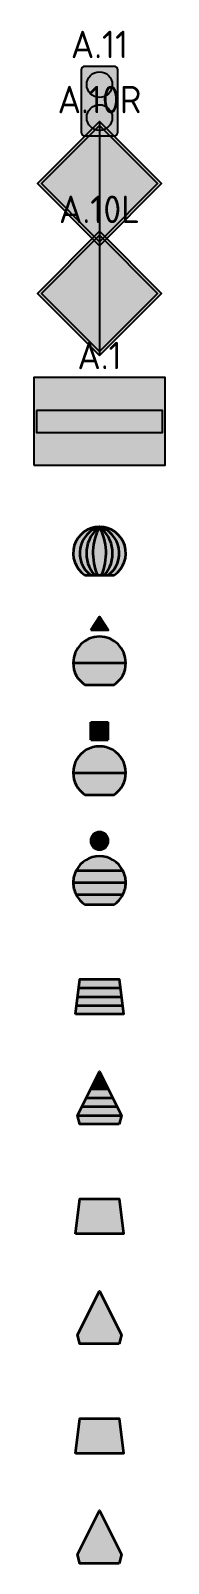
# Model space of a CAD drawing. Header units: metres. Extents: x -13 to 18, y 0 to 1289.
# Drawn here: x -6 to 6, y 0 to 139.6 of the extents above; entities that cross this region are included whole.
import ezdxf
from ezdxf.enums import TextEntityAlignment as Align

# ---------------------------------------------------------------- set-up
doc = ezdxf.new("R2010")
doc.units = ezdxf.units.M
doc.styles.add('NLCS-ISO', font='NLCS-ISO.ttf')

# ---------------------------------------------------------------- blocks, each defined once
blk = doc.blocks.new('SVV-MARKERING_BETONNING_BYZONDER_LINKS-SO')
at = {"linetype": 'Continuous', "lineweight": 35}
h = blk.add_hatch(color=40, dxfattribs=at)
h.dxf.hatch_style = 1
h.paths.add_polyline_path([(1.8, 0), (-1.8, 0), (-2, 0.8), (0, 4.8), (2, 0.8)])
at = {"color": 40, "linetype": 'Continuous', "lineweight": 35, "flags": 128}
blk.add_lwpolyline([(1.8, 0), (-1.8, 0), (-2, 0.8), (0, 4.8), (2, 0.8)], close=True, dxfattribs=at)
blk = doc.blocks.new('SVV-MARKERING_BETONNING_BYZONDER_RECHTS-SO')
at = {"linetype": 'Continuous', "lineweight": 35}
h = blk.add_hatch(color=40, dxfattribs=at)
h.dxf.hatch_style = 1
h.paths.add_polyline_path([(-2.2, 0), (-1.8, 3.2), (1.8, 3.2), (2.2, 0)])
at = {"color": 40, "linetype": 'Continuous', "lineweight": 35, "flags": 128}
blk.add_lwpolyline([(-2.2, 0), (-1.8, 3.2), (1.8, 3.2), (2.2, 0)], close=True, dxfattribs=at)
blk = doc.blocks.new('SVV-MARKERING_BETONNING_HOOFD_LINKS-SO')
at = {"linetype": 'Continuous', "lineweight": 35}
h = blk.add_hatch(color=107, dxfattribs=at)
h.dxf.hatch_style = 1
h.paths.add_polyline_path([(1.8, 0), (-1.8, 0), (-2, 0.8), (0, 4.8), (2, 0.8)])
at = {"color": 107, "linetype": 'Continuous', "lineweight": 35, "flags": 128}
blk.add_lwpolyline([(1.8, 0), (-1.8, 0), (-2, 0.8), (0, 4.8), (2, 0.8)], close=True, dxfattribs=at)
blk = doc.blocks.new('SVV-MARKERING_BETONNING_HOOFD_RECHTS-SO')
at = {"linetype": 'Continuous', "lineweight": 35}
h = blk.add_hatch(color=22, dxfattribs=at)
h.dxf.hatch_style = 1
h.paths.add_polyline_path([(-2.2, 0), (-1.8, 3.2), (1.8, 3.2), (2.2, 0)])
at = {"color": 22, "linetype": 'Continuous', "lineweight": 35, "flags": 128}
blk.add_lwpolyline([(-2.2, 0), (-1.8, 3.2), (1.8, 3.2), (2.2, 0)], close=True, dxfattribs=at)
blk = doc.blocks.new('SVV-MARKERING_BETONNING_RECREATIE_LINKS-SO')
at = {"linetype": 'Continuous', "lineweight": 35}
h = blk.add_hatch(color=107, dxfattribs=at)
h.dxf.hatch_style = 1
h.paths.add_polyline_path([(0.4, 4), (0, 4.8), (-0.4, 4)])
h = blk.add_hatch(color=107, dxfattribs=at)
h.dxf.hatch_style = 1
h.paths.add_polyline_path([(1.2, 2.4), (0.8, 3.2), (-0.8, 3.2), (-1.2, 2.4)])
h = blk.add_hatch(color=7)
h.dxf.hatch_style = 1
h.paths.add_polyline_path([(0.8, 3.2), (0.4, 4), (-0.4, 4), (-0.8, 3.2)])
h = blk.add_hatch(color=107, dxfattribs=at)
h.dxf.hatch_style = 1
h.paths.add_polyline_path([(2, 0.8), (1.6, 1.6), (-1.6, 1.6), (-2, 0.8)])
h = blk.add_hatch(color=7)
h.dxf.hatch_style = 1
h.paths.add_polyline_path([(-1.2, 2.4), (-1.6, 1.6), (1.6, 1.6), (1.2, 2.4)])
h = blk.add_hatch(color=7)
h.dxf.hatch_style = 1
h.paths.add_polyline_path([(1.8, 0), (2, 0.8), (-2, 0.8), (-1.8, 0)])
at = {"color": 107, "linetype": 'Continuous', "lineweight": 35}
for p, q in [((-0.8, 3.2), (0.8, 3.2)), ((-0.4, 4), (0.4, 4)), ((-1.6, 1.6), (1.6, 1.6)), ((-1.2, 2.4), (1.2, 2.4)), ((-2, 0.8), (2, 0.8))]:
    blk.add_line(p, q, dxfattribs=at)
at = {"color": 107, "linetype": 'Continuous', "lineweight": 35, "flags": 128}
blk.add_lwpolyline([(1.8, 0), (-1.8, 0), (-2, 0.8), (0, 4.8), (2, 0.8)], close=True, dxfattribs=at)
blk = doc.blocks.new('SVV-MARKERING_BETONNING_RECREATIE_RECHTS-SO')
at = {"linetype": 'Continuous', "lineweight": 35}
h = blk.add_hatch(color=22, dxfattribs=at)
h.dxf.hatch_style = 1
h.paths.add_polyline_path([(-1.8, 3.2), (-1.9, 2.4), (1.9, 2.4), (1.8, 3.2)])
h = blk.add_hatch(color=22, dxfattribs=at)
h.dxf.hatch_style = 1
h.paths.add_polyline_path([(2.1, 0.8), (2, 1.6), (-2, 1.6), (-2.1, 0.8)])
h = blk.add_hatch(color=7)
h.dxf.hatch_style = 1
h.paths.add_polyline_path([(-1.9, 2.4), (-2, 1.6), (2, 1.6), (1.9, 2.4)])
h = blk.add_hatch(color=7)
h.dxf.hatch_style = 1
h.paths.add_polyline_path([(2.2, 0), (2.1, 0.8), (-2.1, 0.8), (-2.2, 0)])
at = {"color": 22, "linetype": 'Continuous', "lineweight": 35}
for p, q in [((-2, 1.6), (2, 1.6)), ((-1.9, 2.4), (1.9, 2.4)), ((-2.1, 0.8), (2.1, 0.8))]:
    blk.add_line(p, q, dxfattribs=at)
at = {"color": 22, "linetype": 'Continuous', "lineweight": 35, "flags": 128}
blk.add_lwpolyline([(-2.2, 0), (-1.8, 3.2), (1.8, 3.2), (2.2, 0)], close=True, dxfattribs=at)
blk = doc.blocks.new('SVV-MARKERING_BETONNING_SCHEIDING_GELIJK-SO')
at = {"linetype": 'Continuous', "lineweight": 35}
h = blk.add_hatch(color=22, dxfattribs=at)
h.dxf.hatch_style = 1
h.paths.add_polyline_path([(0.8, 5.8, 1), (-0.8, 5.8)])
h = blk.add_hatch(color=107, dxfattribs=at)
h.dxf.hatch_style = 1
h.paths.add_polyline_path([(0.8, 5.8), (-0.8, 5.8, 1)])
h = blk.add_hatch(color=22, dxfattribs=at)
h.dxf.hatch_style = 1
h.paths.add_polyline_path([(2.13, 3.1, 0.609449), (-2.13, 3.1)])
h = blk.add_hatch(color=107, dxfattribs=at)
h.dxf.hatch_style = 1
h.paths.add_polyline_path([(2.13, 3.1), (-2.13, 3.1, 0.119595), (-2.4, 2), (2.4, 2, 0.119595)])
h = blk.add_hatch(color=22, dxfattribs=at)
h.dxf.hatch_style = 1
h.paths.add_polyline_path([(2.4, 2), (-2.4, 2, 0.119595), (-2.13, 0.9), (2.13, 0.9, 0.119595)])
h = blk.add_hatch(color=107, dxfattribs=at)
h.dxf.hatch_style = 1
h.paths.add_polyline_path([(2.13, 0.9), (-2.13, 0.9, 0.127939), (-1.33, 0), (1.33, 0, 0.127939)])
at = {"color": 22, "linetype": 'Continuous', "lineweight": 35}
for p, q in [((-0.8, 5.8), (0.8, 5.8)), ((-2.13, 3.1), (2.13, 3.1)), ((-2.4, 2), (2.4, 2)), ((-2.13, 0.9), (2.13, 0.9))]:
    blk.add_line(p, q, dxfattribs=at)
at = {"color": 107, "linetype": 'Continuous', "lineweight": 35}
blk.add_line((-1.33, 0), (1.33, 0), dxfattribs=at)
at = {"color": 22, "linetype": 'Continuous', "lineweight": 35}
for centre, radius, start, end in [((0, 5.8), 0.8, 0, 180), ((0, 2), 2.4, 27.2796, 152.7204), ((0, 2), 2.4, 180, 207.2796), ((0, 2), 2.4, 332.7204, 0), ((0, 2), 2.4, 207.2796, 236.4427)]:
    blk.add_arc(centre, radius, start, end, dxfattribs=at)
at = {"color": 107, "linetype": 'Continuous', "lineweight": 35}
for centre, radius, start, end in [((0, 5.8), 0.8, 180, 0), ((0, 2), 2.4, 152.7204, 180), ((0, 2), 2.4, 0, 27.2796), ((0, 2), 2.4, 303.5573, 332.7204)]:
    blk.add_arc(centre, radius, start, end, dxfattribs=at)
blk = doc.blocks.new('SVV-MARKERING_BETONNING_SCHEIDING_HOOFDVAARWATER_LINKS-SO')
at = {"linetype": 'Continuous', "lineweight": 35}
h = blk.add_hatch(color=22, dxfattribs=at)
h.dxf.hatch_style = 1
h.paths.add_polyline_path([(-0.8, 6.6), (-0.8, 5), (0.8, 5), (0.8, 6.6)])
h = blk.add_hatch(color=22, dxfattribs=at)
h.dxf.hatch_style = 1
h.paths.add_polyline_path([(2.39, 2, 1.001747), (-2.4, 2)])
h = blk.add_hatch(color=107, dxfattribs=at)
h.dxf.hatch_style = 1
h.paths.add_polyline_path([(2.4, 2), (-2.4, 2, 0.251381), (-1.33, 0), (1.33, 0, 0.251381)])
at = {"color": 22, "linetype": 'Continuous', "lineweight": 35}
for p, q in [((-0.8, 5), (-0.8, 6.6)), ((-0.8, 6.6), (0.8, 6.6)), ((0.8, 5), (0.8, 6.6)), ((-0.8, 5), (0.8, 5)), ((-2.4, 2), (2.4, 2))]:
    blk.add_line(p, q, dxfattribs=at)
at = {"color": 107, "linetype": 'Continuous', "lineweight": 35}
blk.add_line((-1.33, 0), (1.33, 0), dxfattribs=at)
at = {"color": 22, "linetype": 'Continuous', "lineweight": 35}
blk.add_arc((0, 2), 2.4, 359.9, 180.1, dxfattribs=at)
at = {"color": 107, "linetype": 'Continuous', "lineweight": 35}
for start, end in [(180, 236.4427), (303.5573, 0)]:
    blk.add_arc((0, 2), 2.4, start, end, dxfattribs=at)
blk = doc.blocks.new('SVV-MARKERING_BETONNING_SCHEIDING_HOOFDVAARWATER_RECHTS-SO')
at = {"linetype": 'Continuous', "lineweight": 35}
h = blk.add_hatch(color=107, dxfattribs=at)
h.dxf.hatch_style = 1
h.paths.add_polyline_path([(-0.8, 5), (0.8, 5), (0, 6.2)])
h = blk.add_hatch(color=107, dxfattribs=at)
h.dxf.hatch_style = 1
h.paths.add_polyline_path([(-2.4, 2), (2.4, 2, 1)])
h = blk.add_hatch(color=22, dxfattribs=at)
h.dxf.hatch_style = 1
h.paths.add_polyline_path([(2.4, 2), (-2.4, 2, 0.251381), (-1.33, 0), (1.33, 0, 0.251381)])
at = {"color": 22, "linetype": 'Continuous', "lineweight": 35}
for p, q in [((-2.4, 2), (2.4, 2)), ((-1.33, 0), (1.33, 0))]:
    blk.add_line(p, q, dxfattribs=at)
at = {"color": 107, "linetype": 'Continuous', "lineweight": 35, "flags": 128}
blk.add_lwpolyline([(-0.8, 5), (0, 6.2), (0.8, 5)], close=True, dxfattribs=at)
at = {"color": 107, "linetype": 'Continuous', "lineweight": 35}
blk.add_arc((0, 2), 2.4, 0, 180, dxfattribs=at)
at = {"color": 22, "linetype": 'Continuous', "lineweight": 35}
for start, end in [(180, 236.4427), (303.5573, 0)]:
    blk.add_arc((0, 2), 2.4, start, end, dxfattribs=at)
blk = doc.blocks.new('SVV-MARKERING_BETONNING_VEILIG VAARWATER-SO')
at = {"linetype": 'Continuous', "lineweight": 35}
h = blk.add_hatch(color=22, dxfattribs=at)
h.dxf.hatch_style = 1
h.paths.add_polyline_path([(-1.33, 0), (-0.8, 0, -0.618034), (0, 4.4, 0.742955)])
h = blk.add_hatch(color=7)
h.dxf.hatch_style = 1
h.paths.add_polyline_path([(0, 4.4, 0.618034), (-0.8, 0), (-0.44, 0, -0.4397)])
h = blk.add_hatch(color=22, dxfattribs=at)
h.dxf.hatch_style = 1
h.paths.add_polyline_path([(-0.44, 0), (-0.19, 0, -0.227017), (0, 4.4, 0.4397)])
h = blk.add_hatch(color=7)
h.dxf.hatch_style = 1
h.paths.add_polyline_path([(0, 4.4, 0.227017), (-0.19, 0), (0.19, 0, 0.227017)])
h = blk.add_hatch(color=22, dxfattribs=at)
h.dxf.hatch_style = 1
h.paths.add_polyline_path([(0.8, 0), (1.33, 0, 0.742955), (0, 4.4, -0.618034)])
h = blk.add_hatch(color=22, dxfattribs=at)
h.dxf.hatch_style = 1
h.paths.add_polyline_path([(0.19, 0), (0.44, 0, 0.4397), (0, 4.4, -0.227017)], flags=17)
h = blk.add_hatch(color=7)
h.dxf.hatch_style = 1
h.paths.add_polyline_path([(0.44, 0), (0.8, 0, 0.618034), (0, 4.4, -0.4397)])
at = {"color": 22, "linetype": 'Continuous', "lineweight": 35}
blk.add_line((-1.33, 0), (1.33, 0), dxfattribs=at)
for centre, radius, start, end in [((0, 2), 2.4, 303.5573, 236.4427), ((0.7, 2), 2.5, 106.2602, 233.1301), ((1.8, 2), 3, 126.8699, 221.8103), ((4.5, 2), 5.1, 151.9275, 203.0888), ((-4.5, 2), 5.1, 336.9112, 28.0725), ((-1.8, 2), 3, 318.1897, 53.1301), ((-0.7, 2), 2.5, 306.8699, 73.7398)]:
    blk.add_arc(centre, radius, start, end, dxfattribs=at)
blk = doc.blocks.new('SVV-VERKEERSTEKEN_A1-SO')
h = blk.add_hatch(color=22)
h.dxf.hatch_style = 1
h.paths.add_polyline_path([(-6, 8), (-6, 0), (6, 0), (6, 8)])
h.paths.add_polyline_path([(5.75, 5), (5.75, 3), (-5.75, 3), (-5.75, 5)], flags=16)
h = blk.add_hatch(color=7)
h.dxf.hatch_style = 1
h.paths.add_polyline_path([(-5.75, 5), (-5.75, 3), (5.75, 3), (5.75, 5)])
at = {"color": 22}
blk.add_lwpolyline([(-6, 0), (6, 0), (6, 8), (-6, 8)], close=True, dxfattribs=at)
at = {"color": 22, "flags": 128}
blk.add_lwpolyline([(-5.75, 5), (-5.75, 3), (5.75, 3), (5.75, 5)], close=True, dxfattribs=at)
at = {"style": 'NLCS-ISO'}
blk.add_attdef('NR-RST', text='', height=2.5, dxfattribs=at).set_placement((0, 8), align=Align.BOTTOM_CENTER)
blk = doc.blocks.new('SVV-VERKEERSTEKEN_A10L-SO')
h = blk.add_hatch(color=7)
h.dxf.hatch_style = 1
h.paths.add_polyline_path([(0, 10.96), (0, 11.31), (-5.66, 5.66), (0, 0), (0, 0.35), (-5.3, 5.66)])
h = blk.add_hatch(color=22)
h.dxf.hatch_style = 1
h.paths.add_polyline_path([(0, 11.31), (0, 10.96), (5.3, 5.66), (0, 0.35), (0, 0), (5.66, 5.66)])
h = blk.add_hatch(color=22)
h.dxf.hatch_style = 1
h.paths.add_polyline_path([(0, 10.96), (-5.3, 5.66), (0, 0.35)])
h = blk.add_hatch(color=7)
h.dxf.hatch_style = 1
h.paths.add_polyline_path([(5.3, 5.66), (0, 10.96), (0, 0.35)])
at = {"color": 22}
blk.add_line((0, 11.31), (0, 0), dxfattribs=at)
for points in [[(0, 0), (5.66, 5.66), (0, 11.31), (-5.66, 5.66)], [(0, 0.35), (5.3, 5.66), (0, 10.96), (-5.3, 5.66)]]:
    blk.add_lwpolyline(points, close=True, dxfattribs=at)
at = {"style": 'NLCS-ISO'}
blk.add_attdef('NR-RST', text='', height=2.5, dxfattribs=at).set_placement((0, 11.31), align=Align.BOTTOM_CENTER)
blk = doc.blocks.new('SVV-VERKEERSTEKEN_A10R-SO')
h = blk.add_hatch(color=22)
h.dxf.hatch_style = 1
h.paths.add_polyline_path([(0, 10.96), (0, 11.31), (-5.66, 5.66), (0, 0), (0, 0.35), (-5.3, 5.66)])
h = blk.add_hatch(color=7)
h.dxf.hatch_style = 1
h.paths.add_polyline_path([(0, 11.31), (0, 10.96), (5.3, 5.66), (0, 0.35), (0, 0), (5.66, 5.66)])
h = blk.add_hatch(color=7)
h.dxf.hatch_style = 1
h.paths.add_polyline_path([(0, 10.96), (-5.3, 5.66), (0, 0.35)], flags=17)
h = blk.add_hatch(color=22)
h.dxf.hatch_style = 1
h.paths.add_polyline_path([(0, 10.96), (0, 0.35), (5.3, 5.66)], flags=17)
at = {"color": 22}
blk.add_line((0, 11.31), (0, 0), dxfattribs=at)
for points in [[(0, 0), (5.66, 5.66), (0, 11.31), (-5.66, 5.66)], [(0, 0.35), (5.3, 5.66), (0, 10.96), (-5.3, 5.66)]]:
    blk.add_lwpolyline(points, close=True, dxfattribs=at)
at = {"style": 'NLCS-ISO'}
blk.add_attdef('NR-RST', text='', height=2.5, dxfattribs=at).set_placement((0, 11.31), align=Align.BOTTOM_CENTER)
blk = doc.blocks.new('SVV-VERKEERSTEKEN_A11-SO')
at = {"linetype": 'Continuous'}
h = blk.add_hatch(color=168, dxfattribs=at)
h.dxf.hatch_style = 1
h.paths.add_polyline_path([(-1.33, 6.33, 0.414214), (-1.67, 6), (-1.67, 0.33, 0.414214), (-1.33, 0), (1.33, 0, 0.414214), (1.67, 0.33), (1.67, 6, 0.414214), (1.33, 6.33)])
h.paths.add_polyline_path([(1.17, 4.67, -1), (-1.17, 4.67, -1)], flags=16)
h.paths.add_polyline_path([(1.17, 1.67, -1), (-1.17, 1.67, -1)], flags=16)
h = blk.add_hatch(color=22, dxfattribs=at)
h.dxf.hatch_style = 1
h.paths.add_polyline_path([(-1.17, 4.67, 1), (1.17, 4.67, 1)])
at = {"linetype": 'Continuous', "true_color": 0x139b48}
h = blk.add_hatch(color=114, dxfattribs=at)
h.dxf.hatch_style = 1
h.paths.add_polyline_path([(1.17, 1.67, 1), (-1.17, 1.67, 1)])
at = {"color": 168, "linetype": 'Continuous'}
blk.add_lwpolyline([(-1.33, 0), (1.33, 0, 0.414214), (1.67, 0.33), (1.67, 6, 0.414214), (1.33, 6.33), (-1.33, 6.33, 0.414214), (-1.67, 6), (-1.67, 0.33, 0.414214)], format="xyb", close=True, dxfattribs=at)
at = {"color": 22, "linetype": 'Continuous'}
blk.add_circle((0, 4.67), 1.17, dxfattribs=at)
at = {"color": 114, "linetype": 'Continuous', "true_color": 0x139b48}
blk.add_circle((0, 1.67), 1.17, dxfattribs=at)
at = {"style": 'NLCS-ISO'}
blk.add_attdef('NR-RST', text='', height=2.5, dxfattribs=at).set_placement((0, 6.33), align=Align.BOTTOM_CENTER)

msp = doc.modelspace()

# ---------------------------------------------------------------- block references
for name, p, values in [('SVV-VERKEERSTEKEN_A11-SO', (0, 130), {'NR-RST': 'A.11'}), ('SVV-VERKEERSTEKEN_A10R-SO', (0, 120), {'NR-RST': 'A.10R'}), ('SVV-VERKEERSTEKEN_A10L-SO', (0, 110), {'NR-RST': 'A.10L'}), ('SVV-VERKEERSTEKEN_A1-SO', (0, 100), {'NR-RST': 'A.1'})]:
    msp.add_blockref(name, p).add_auto_attribs(values)
for name, p in [('SVV-MARKERING_BETONNING_VEILIG VAARWATER-SO', (0, 90)), ('SVV-MARKERING_BETONNING_SCHEIDING_HOOFDVAARWATER_RECHTS-SO', (0, 80)), ('SVV-MARKERING_BETONNING_SCHEIDING_HOOFDVAARWATER_LINKS-SO', (0, 70)), ('SVV-MARKERING_BETONNING_SCHEIDING_GELIJK-SO', (0, 60)), ('SVV-MARKERING_BETONNING_RECREATIE_RECHTS-SO', (0, 50)), ('SVV-MARKERING_BETONNING_RECREATIE_LINKS-SO', (0, 40)), ('SVV-MARKERING_BETONNING_HOOFD_RECHTS-SO', (0, 30)), ('SVV-MARKERING_BETONNING_HOOFD_LINKS-SO', (0, 20)), ('SVV-MARKERING_BETONNING_BYZONDER_RECHTS-SO', (0, 10)), ('SVV-MARKERING_BETONNING_BYZONDER_LINKS-SO', (0, 0))]:
    msp.add_blockref(name, p)

doc.saveas('drawing.dxf')
